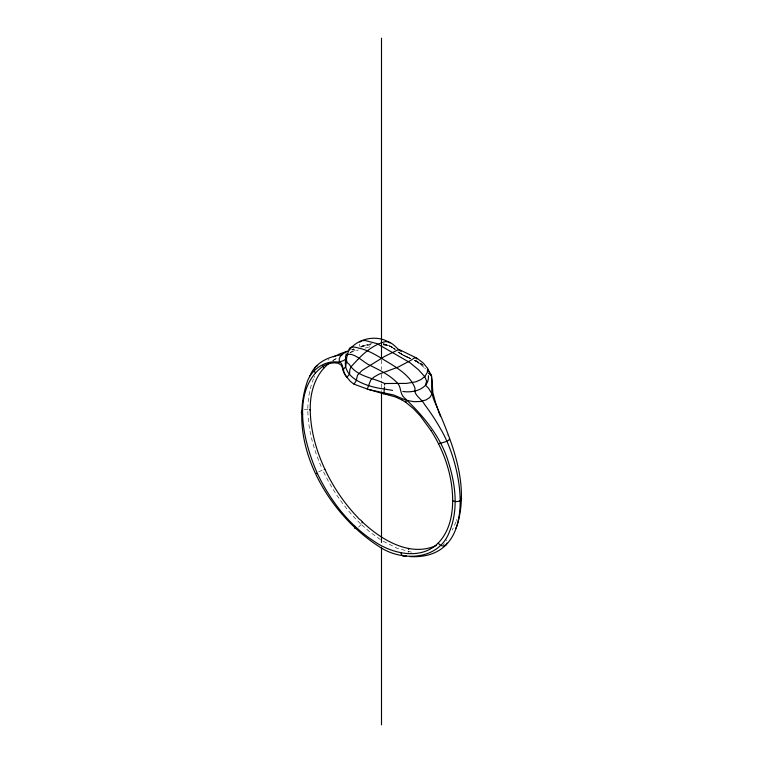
<?xml version="1.0" encoding="UTF-8"?>
<svg xmlns="http://www.w3.org/2000/svg" width="763" height="763" viewBox="0 0 763 763"><rect width="100%" height="100%" fill="white"/><g stroke="black" fill="none" stroke-linecap="round" stroke-linejoin="round"><path stroke-width="0.57" stroke-dasharray="3.81 2.86" d="M359.383 344.18L359.497 346.335M408.749 551.268L408.548 552.374M416.627 360.517L416.455 361.395L424.466 367.756M456.474 520.643L456.894 519.345M456.026 521.911L452.249 530.085M313.536 378.715C301.757 408.033 310.007 441.262 322.224 469.045M314.098 377.447L314.68 376.207M360.975 524.658L358.6 527.119M350.083 352.659L355.491 349.092M443.341 544.82L444.619 543.761M328.071 360.136L329.025 359.478M333.059 360.479L337.475 357.857M332.601 360.641L336.559 358.362M318.676 471.858L322.368 470.122M360.508 346.812L371.056 343.76M350.083 352.563L358.438 350.026M363.598 345.629L361.633 346.268L363.903 345.525M352.525 349.53L354.051 349.034L355.091 350.866M363.922 345.591L371.943 343.674M351.934 349.597L353.603 349.092L351.371 349.778M360.556 347.117L372.411 344.323M352.554 349.416L353.841 349.082M365.143 348.119L368.119 347.299M368.624 347.155L369.988 346.793M304.294 409.502L308.033 409.349M383.427 343.922L391.953 346.841M383.531 344.981L389.225 346.059L393.012 347.976M383.226 344.227L388.205 345.439L392.964 347.623L387.261 345M411.543 552.193L396.97 548.187L381.92 540.547M397.904 351.924L401.615 354.528L410.141 358.572M385.973 345.267L386.936 345.448M383.15 343.674L388.882 345.286L394.585 348.491M407.68 357.351L410.58 358.553L398.839 352.668M410.17 358.2L402.75 354.814L398.687 351.934L399.507 352.601M406.746 356.96L401.615 354.528M409.149 358.152L403.274 355.3L398.706 351.8M414.795 360.584L419.698 363.121M415.787 361.052L419.64 363.016L419.087 362.415M415.139 360.384L418.725 362.177L414.519 360.355L421.014 364.485M420.146 363.312L422.588 364.867M393.689 348.1L394.729 348.786M403.637 355.51L399.783 352.83M420.213 363.426L423.665 365.849M391.295 346.869L392.687 347.747M380.413 539.584L369.931 532.049L361.176 524.391M393.775 348.128L395.539 349.368M421.014 363.579L422.893 364.895M393.336 348.214L394.595 349.177M393.975 348.691L395.196 349.673M360.46 523.695C344.905 508.616 332.382 490.514 323.121 470.962M424.8 368.147L425.43 368.93M446.517 539.851L446.899 540.757M446.994 434.509L447.28 435.311M401.452 352.964L401.586 354.127M381.5 360.041L381.5 369.578M381.5 374.347L381.5 382.692M381.5 383.884L381.5 391.038"/><path stroke-width="1.14" d="M384.647 384.991L384.743 383.503L406.355 383.407L415.825 381.843L420.995 379.564L424.981 376.34L427.328 372.334L427.585 368.376L428.234 371.19M384.733 383.579C372.63 377.494 356.989 376.741 349.13 364.237C344.504 361.719 347.079 356.512 348.186 351.819C356.102 338.391 377.256 333.889 390.055 342.988M432.011 383.379L431.457 375.577L427.7 369.244M431.972 384.075C430.981 391.066 432.64 397.914 435.759 404.19C451.82 441.787 469.693 483.628 457.256 524.782M384.247 389.893L383.837 393.861L384.924 394.118M348.786 349.855C350.246 344.409 358.009 348.262 361.7 348.844C368.758 350.856 375.167 354.509 381.424 358.267C393.889 366.04 409.826 373.975 415.082 388.367C413.031 394.938 422.006 398.982 424.629 404.571C426.031 406.441 427.404 408.319 428.749 410.217C432.907 416.083 436.808 422.139 440.308 428.424C463.704 467.252 479.431 560.252 409.893 556.599M384.485 387.013L384.304 389.025L392.544 390.389M432.249 383.369L431.448 375.444L428.529 373.298M431.543 376.35L428.558 370.751M342.969 369.969L345.601 366.679L346.507 361.509M383.837 393.861L367.289 389.063L370.732 379.984L373.927 377.094L378.896 374.223L398.181 367.07L409.149 361.242M447.051 543.018C446.164 547.5 439.85 546.403 438.267 542.97C448.94 532.097 452.478 516.284 452.669 501.482C452.802 476.484 444.533 451.868 431.2 430.876M329.95 362.683C315.586 373.241 309.988 391.896 310.255 409.054C310.341 432.173 317.446 454.796 327.842 475.273C332.744 484.839 338.495 493.985 345.01 502.54C348.996 507.757 353.259 512.755 357.828 517.476C358.591 519.46 363.131 520.566 362.015 522.941M406.183 401.1L405.849 402.33L413.327 408.52L420.442 416.112L431.076 430.685M405.84 402.368L402.139 400.06M359.85 342.139L361.691 340.708L365.2 340.517L376.932 343.608L409.693 362.473L418.391 369.654L424.733 376.626L426.622 381.128L425.506 385.239L428.558 388.262L431.982 393.975L429.855 397.428L425.983 399.955L420.299 401.481L414.156 401.7L406.364 400.375L393.708 394.996L369.292 389.674M346.049 358.2C340.432 378.801 368.901 387.222 384.304 389.025M438.267 542.97C421.252 560.347 393.079 554.033 374.995 541.883C349.435 525.631 330.293 500.719 317.427 473.575C303.769 442.712 289.682 389.454 323.77 365.754C326.993 364.046 330.865 362.835 334.661 362.864C336.674 363.007 339.659 364.17 339.277 361.157C338.228 356.159 343.77 353.021 347.556 351.228M433.68 396.15L431.982 393.975M367.289 389.063L354.022 384.161L350.398 381.414L346.936 377.294L349.578 374.099L349.778 369.921L350.999 366.765L357.799 359.516M354.022 384.161L356.178 380.766L357.513 375.196L362.101 370.417L384.581 356.445L397.962 349.864L400.003 349.94L417.018 358.267L423.265 363.045L427.538 368.319M455.835 528.311L456.932 525.688M354.919 526.241L354.652 528.158L355.997 528.559M309.463 376.512L310.055 375.32M310.665 374.166C316.426 362.005 329.511 356.226 342.196 354.805M301.738 410.933L301.242 412.793L302.739 414.452M316.321 473.356L317.427 473.575M358.209 359.135C365.553 351.381 374.366 344.599 384.81 341.738C391.6 340.412 396.111 348.395 401.119 351.4M406.259 555.826C403.942 557.6 401.004 555.245 400.976 552.679M409.931 360.765C411.734 360.308 415.845 355.644 416.808 358.944M333.46 356.826L333.965 356.569M334.986 356.054L335.491 355.806M436.207 545.545C409.903 557.333 381.262 539.775 362.358 521.949M337.036 355.091L337.551 354.862M338.581 354.413L339.878 353.879M340.393 353.67L347.432 351.161M317.704 365.582C314.652 366.326 313.307 370.246 315.167 372.735M324.189 469.464L324.895 469.264M340.021 361.652C343.083 360.851 346.984 360.193 345.448 356.102C350.932 349.568 363.302 362.11 368.634 364.647C378.667 369.759 389.283 374.509 397.189 382.807C401.567 386.955 399.564 393.765 404.4 397.828C423.465 415.978 441.109 436.951 448.634 462.798C455.606 485.03 458.601 510.056 449.321 532.078C438.506 560.929 400.604 561.816 378.419 546.117C327.47 513.241 286.344 442.683 307.308 381.576C311.752 368.605 327.546 358.724 340.794 362.711C344.056 366.946 342.673 373.374 346.936 377.294M440.88 443.084C442.902 442.74 451.047 440.232 449.026 439.202M439.784 443.36L438.477 443.675M346.764 354.032L345.858 354.194M402.835 391.448C413.374 393.25 429.531 389.025 428.415 375.692M385.477 394.242L388.224 394.872M388.272 394.881L395.53 396.998L401.872 399.907M338.495 363.436L341.319 365.267L342.558 368.262M309.435 409.741L310.236 410.122M452.764 500.652C455.454 502.655 463.522 501.444 461.195 497.037M322.463 365.887L324.313 367.737M427.499 369.464L428.215 370.313M346.154 376.216L343.55 371.943L342.606 368.491M439.536 413.985L439.049 412.649M439.908 414.977L440.375 416.264M438.925 412.325L438.324 410.666M438.086 410.008L437.628 408.749M437.294 407.833L436.856 406.603M436.751 406.288L436.016 404.199M408.405 548.387L408.701 549.57M435.921 403.923L432.926 393.241L432.249 383.923M381.5 38.15L381.5 358.848M381.5 392.23L381.5 542.445M381.5 547.214L381.5 724.85"/></g></svg>
